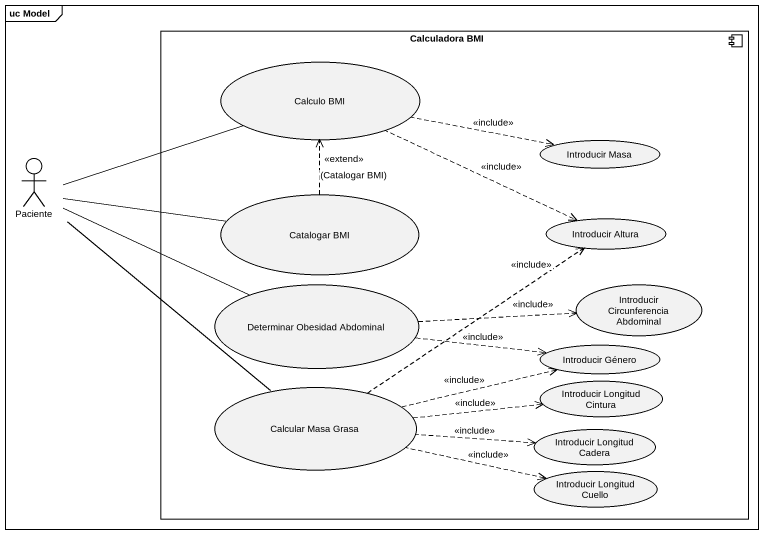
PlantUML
@startuml
mainframe uc Model
component "Calculadora BMI" as Calculadora_BMI {
  usecase "Calculo BMI" as Calculo_BMI
  usecase "Introducir Masa" as Introducir_Masa
  usecase "Catalogar BMI" as Catalogar_BMI
  usecase "Introducir Altura" as Introducir_Altura
  usecase "Determinar Obesidad Abdominal" as Determinar_Obesidad
  usecase "Introducir Circunferencia Abdominal" as Introducir_Circunferencia
  usecase "Introducir Género" as Introducir_Género
  usecase "Calcular Masa Grasa" as Calcular_Masa_Grasa
  usecase "Introducir Longitud Cintura" as Introducir_Longitud_Cintura
  usecase "Introducir Longitud Cadera" as Introducir_Longitud_Cadera
  usecase "Introducir Longitud Cuello" as Introducir_Longitud_Cuello
}
actor Paciente
Calculo_BMI .right.> Introducir_Masa : <<include>>
Calculo_BMI .right.> Introducir_Altura : <<include>>
Paciente -right- Calculo_BMI
Paciente -right- Catalogar_BMI
Paciente -right- Determinar_Obesidad
Paciente -- Calcular_Masa_Grasa
Catalogar_BMI .up.> Calculo_BMI : <<extend>>\n(Catalogar BMI)
Determinar_Obesidad .right.> Introducir_Circunferencia : <<include>>
Determinar_Obesidad .right.> Introducir_Género : <<include>>
Calcular_Masa_Grasa .up.> Introducir_Altura : <<include>>
Calcular_Masa_Grasa .right.> Introducir_Género : <<include>>
Calcular_Masa_Grasa .right.> Introducir_Longitud_Cintura : <<include>>
Calcular_Masa_Grasa .right.> Introducir_Longitud_Cadera : <<include>>
Calcular_Masa_Grasa .right.> Introducir_Longitud_Cuello : <<include>>
@enduml
